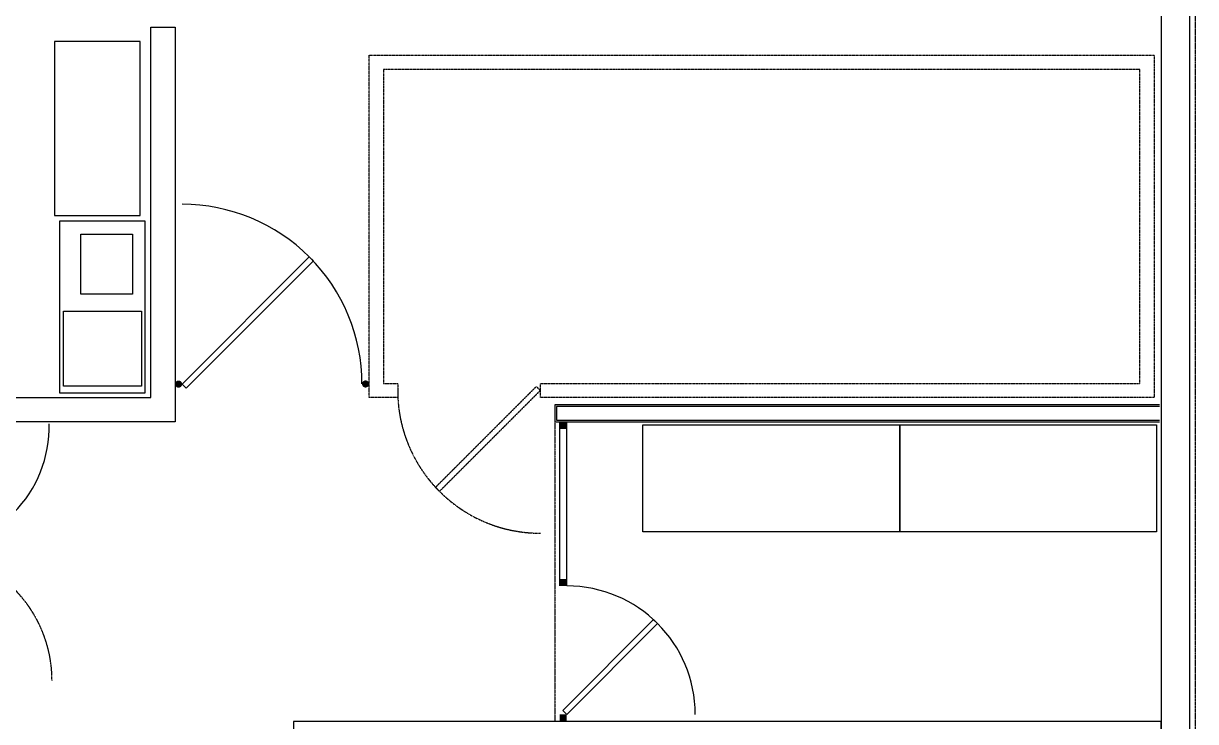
# Model space of a CAD drawing. Header units: millimetres. Extents: x -155 to 94595, y -3153 to 63413.
# Drawn here: x 86373 to 94585, y 49717 to 54609 of the extents above; entities that cross this region are included whole.
import ezdxf

# ---------------------------------------------------------------- set-up
doc = ezdxf.new("R2010")
doc.units = ezdxf.units.MM
for name, pattern in [('REFERENCIA CAMPECHE$0$63-BASE1-6$0$HIDDEN2', [0.1875, 0.125, -0.0625]), ('REFERENCIA CAMPECHE$0$Ca-mx-xgroc$0$HIDDEN', [0.375, 0.25, -0.125]), ('REFERENCIA CAMPECHE$0$SO-BASE1$0$HIDDEN2', [0.1875, 0.125, -0.0625]), ('TRATTEGGIATA2', [0.375, 0.25, -0.125])]:
    doc.linetypes.add(name, pattern=pattern)
for name, color, linetype in [('5', 1, 'TRATTEGGIATA2'), ('door', 252, 'Continuous'), ('int', 185, 'Continuous'), ('wall', 5, 'Continuous')]:
    doc.layers.add(name, color=color, linetype=linetype)

msp = doc.modelspace()

# ---------------------------------------------------------------- linework, layer by layer
at = {"layer": '5', "linetype": 'REFERENCIA CAMPECHE$0$SO-BASE1$0$HIDDEN2'}
msp.add_line((94584.86, 19756.989), (94584.86, 62877.489), dxfattribs=at)
at = {"layer": '5'}
for points in [[(89994.86, 52086.989), (94194.86, 52086.989), (94194.86, 54286.989), (88894.86, 54286.989), (88894.86, 52086.989), (88994.86, 52086.989), (88994.86, 51986.989), (88794.86, 51986.989), (88794.86, 54386.989), (94294.86, 54386.989), (94294.86, 51986.989), (89994.86, 51986.989)], [(89994.86, 52036.989), (89287.753, 51329.883), (89259.468, 51358.167), (89966.575, 52065.274)]]:
    msp.add_lwpolyline(points, close=True, dxfattribs=at)
at = {"layer": '5', "linetype": 'REFERENCIA CAMPECHE$0$63-BASE1-6$0$HIDDEN2'}
msp.add_lwpolyline([(90094.86, 51816.989), (90094.86, 49716.989)], dxfattribs=at)
at = {"layer": '5'}
msp.add_arc((89994.86, 52036.989), 1000, 180, 270, dxfattribs=at)
at = {"layer": 'door'}
for points in [[(87484.86, 52081.675), (88375.814, 52973.534), (88404.098, 52945.25), (87513.144, 52053.391)], [(87484.86, 52081.675), (88375.814, 52973.534), (88404.098, 52945.25), (87513.144, 52053.391)], [(90179.86, 49766.989), (90816.256, 50403.385), (90787.971, 50431.67), (90151.575, 49795.274)]]:
    msp.add_lwpolyline(points, close=True, dxfattribs=at)
at = {"layer": 'door', "const_width": 25}
msp.add_lwpolyline([(88769.86, 52070.079, -1), (88769.86, 52095.079, -1)], format="xyb", close=True, dxfattribs=at)
at = {"layer": 'door'}
for points in [[(90129.86, 50666.989), (90129.86, 51816.989)], [(90179.86, 50666.989), (90179.86, 51816.989)]]:
    msp.add_lwpolyline(points, dxfattribs=at)
for centre, radius, start, end in [((87485.631, 52082.447), 1259.228, 0.00603, 90.0351224), ((87485.631, 52082.447), 1259.228, 0.00603, 90.0351224), ((85693.678, 51784.253), 859.717, 269.1701472, 1.3301489), ((90179.86, 49766.989), 900, 0, 90)]:
    msp.add_arc(centre, radius, start, end, dxfattribs=at)
at = {"layer": 'door', "linetype": 'REFERENCIA CAMPECHE$0$Ca-mx-xgroc$0$HIDDEN'}
msp.add_arc((85665.46, 50004.686), 907.666, 0, 89.9952808, dxfattribs=at)
at = {"layer": 'door'}
for points in [[(90129.86, 51766.989), (90129.86, 51816.989), (90179.86, 51766.989), (90179.86, 51816.989)], [(90129.86, 50666.989), (90129.86, 50716.989), (90179.86, 50666.989), (90179.86, 50716.989)], [(90129.86, 49716.989), (90129.86, 49766.989), (90179.86, 49716.989), (90179.86, 49766.989)]]:
    msp.add_solid(points, dxfattribs=at)
at = {"layer": 'int'}
for p, q in [((87190.958, 54483.238), (86590.937, 54483.238)), ((86590.937, 54483.238), (86590.937, 53263.193)), ((87190.958, 53263.193), (87190.958, 54483.238)), ((86590.937, 53263.193), (87190.958, 53263.193)), ((87225.144, 53224.123), (86625.144, 53224.123)), ((86625.144, 53224.123), (86625.144, 52020.313)), ((87225.144, 52020.313), (87225.144, 53224.123)), ((86775.02, 52711.934), (86775.02, 53132.725)), ((86775.02, 53132.725), (87138.174, 53132.725)), ((87138.174, 53132.725), (87138.174, 52711.934)), ((87138.174, 52711.934), (86775.02, 52711.934)), ((86653.144, 52592.67), (87201.242, 52592.67)), ((86653.144, 52066.12), (86653.144, 52592.67)), ((87201.242, 52592.67), (87201.242, 52066.12)), ((87201.242, 52066.12), (86653.144, 52066.12)), ((86625.144, 52020.313), (87225.144, 52020.313)), ((90711.861, 51796.987), (94311.861, 51796.987)), ((90711.861, 51046.987), (90711.861, 51796.987)), ((90711.861, 51046.987), (90711.861, 51796.987)), ((90711.861, 51796.987), (92511.861, 51796.987)), ((92511.861, 51046.987), (92511.861, 51796.987)), ((92511.861, 51796.987), (94311.861, 51796.987)), ((92511.861, 51796.987), (92511.861, 51046.987)), ((94311.861, 51796.987), (94311.861, 51046.987)), ((94311.861, 51796.987), (94311.861, 51046.987)), ((94311.861, 51046.987), (90711.861, 51046.987)), ((92511.861, 51046.987), (90711.861, 51046.987)), ((94311.861, 51046.987), (92511.861, 51046.987))]:
    msp.add_line(p, q, dxfattribs=at)
at = {"layer": 'wall'}
for points in [[(47717.266, 62496.989), (47717.266, 62296.989), (94344.86, 62296.989), (94344.86, 19996.989), (93634.06, 19997.566), (93634.06, 19796.989), (94544.86, 19796.989), (94544.86, 62496.989)], [(87434.86, 54583.999), (87435.097, 51816.989), (85594.379, 51816.989), (85594.926, 51986.989), (87265.097, 51986.989), (87264.86, 54583.999)], [(88264.86, 49596.989), (94344.86, 49596.989), (94344.86, 49716.989), (88264.86, 49716.989)]]:
    msp.add_lwpolyline(points, close=True, dxfattribs=at)
at = {"layer": 'wall', "const_width": 25}
msp.add_lwpolyline([(87459.86, 52069.175, -1), (87459.86, 52094.175, -1)], format="xyb", close=True, dxfattribs=at)
at = {"layer": 'wall'}
for points in [[(94331.86, 51936.989), (90094.86, 51936.989), (90094.86, 51816.989), (94331.86, 51816.989)], [(94331.86, 51923.989), (90107.86, 51923.989), (90107.86, 51829.989), (94331.86, 51829.989)]]:
    msp.add_lwpolyline(points, dxfattribs=at)

doc.saveas('drawing.dxf')
